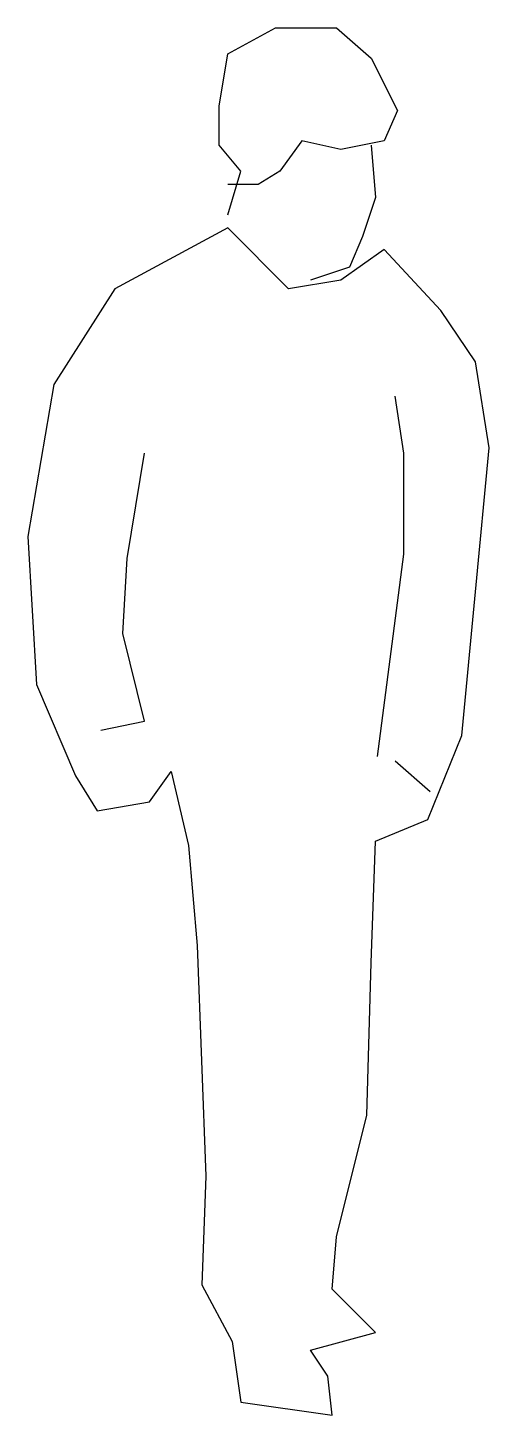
# Model space of a CAD drawing. Extents: x 3879 to 4436, y 18635 to 20310.
import ezdxf

# ---------------------------------------------------------------- set-up
doc = ezdxf.new("R2010")
doc.units = 0
doc.header["$LTSCALE"] = 1270
doc.header["$MEASUREMENT"] = 0
doc.layers.get('0').update_dxf_attribs({"linetype": 'CONTINUOUS'})

msp = doc.modelspace()

# ---------------------------------------------------------------- linework, layer by layer
at = {"linetype": 'CONTINUOUS'}
for p, q in [((4120.2, 20278.7), (4178, 20310.2)), ((4178, 20310.2), (4251.5, 20310.2)), ((4251.5, 20310.2), (4293.5, 20273.4)), ((4109.7, 20215.6), (4120.2, 20278.7)), ((4293.5, 20273.4), (4325, 20210.4)), ((4109.7, 20168.4), (4109.7, 20215.6)), ((4325, 20210.4), (4309.2, 20173.6)), ((4209.5, 20173.6), (4183.2, 20136.9)), ((4256.7, 20163.1), (4209.5, 20173.6)), ((4309.2, 20173.6), (4256.7, 20163.1)), ((4135.9, 20136.9), (4109.7, 20168.4)), ((4293.5, 20168.4), (4298.7, 20105.4)), ((4120.2, 20084.4), (4135.9, 20136.9)), ((4183.2, 20136.9), (4156.9, 20121.1)), ((4156.9, 20121.1), (4120.2, 20121.1)), ((4298.7, 20105.4), (4283, 20058.1)), ((4120.2, 20068.6), (3983.6, 19995.1)), ((4193.7, 19995.1), (4120.2, 20068.6)), ((4283, 20058.1), (4267.2, 20021.3)), ((4309.2, 20042.3), (4256.7, 20005.6)), ((4377.5, 19968.8), (4309.2, 20042.3)), ((4267.2, 20021.3), (4220, 20005.6)), ((4256.7, 20005.6), (4193.7, 19995.1)), ((3983.6, 19995.1), (3910.1, 19879.6)), ((4419.5, 19906.9), (4377.5, 19968.8)), ((4436, 19802.8), (4419.5, 19906.9)), ((3910.1, 19879.6), (3878.6, 19695.8)), ((4332.8, 19796.5), (4322.2, 19865.4)), ((4419.5, 19629.1), (4436, 19802.8)), ((3998.6, 19669.2), (4019.8, 19796.5)), ((4332.8, 19674.5), (4332.8, 19796.5)), ((3878.6, 19695.8), (3889.1, 19517.2)), ((3993.3, 19579), (3998.6, 19669.2)), ((4301, 19430.4), (4332.8, 19674.5)), ((4402.9, 19455.5), (4419.5, 19629.1)), ((4019.8, 19472.9), (3993.3, 19579)), ((3889.1, 19517.2), (3936.4, 19406.9)), ((3966.7, 19462.3), (4019.8, 19472.9)), ((4361.7, 19354.4), (4402.9, 19455.5)), ((4322.2, 19425.1), (4364.6, 19388)), ((3936.4, 19406.9), (3962.6, 19364.9)), ((4025.7, 19375.4), (4051.9, 19412.2)), ((4051.9, 19412.2), (4072.9, 19322.9)), ((3962.6, 19364.9), (4025.7, 19375.4)), ((4298.7, 19328.2), (4361.7, 19354.4)), ((4072.9, 19322.9), (4083.4, 19202.1)), ((4293.5, 19181.1), (4298.7, 19328.2)), ((4083.4, 19202.1), (4093.9, 18923.8)), ((4288.2, 18997.3), (4293.5, 19181.1)), ((4251.5, 18850.3), (4288.2, 18997.3)), ((4093.9, 18923.8), (4088.7, 18792.5)), ((4246.2, 18787.3), (4251.5, 18850.3)), ((4088.7, 18792.5), (4125.4, 18724.2)), ((4298.7, 18734.8), (4246.2, 18787.3)), ((4220, 18713.7), (4298.7, 18734.8)), ((4125.4, 18724.2), (4135.9, 18650.7)), ((4241, 18682.2), (4220, 18713.7)), ((4246.2, 18635), (4241, 18682.2)), ((4135.9, 18650.7), (4246.2, 18635))]:
    msp.add_line(p, q, dxfattribs=at)

doc.saveas('drawing.dxf')
